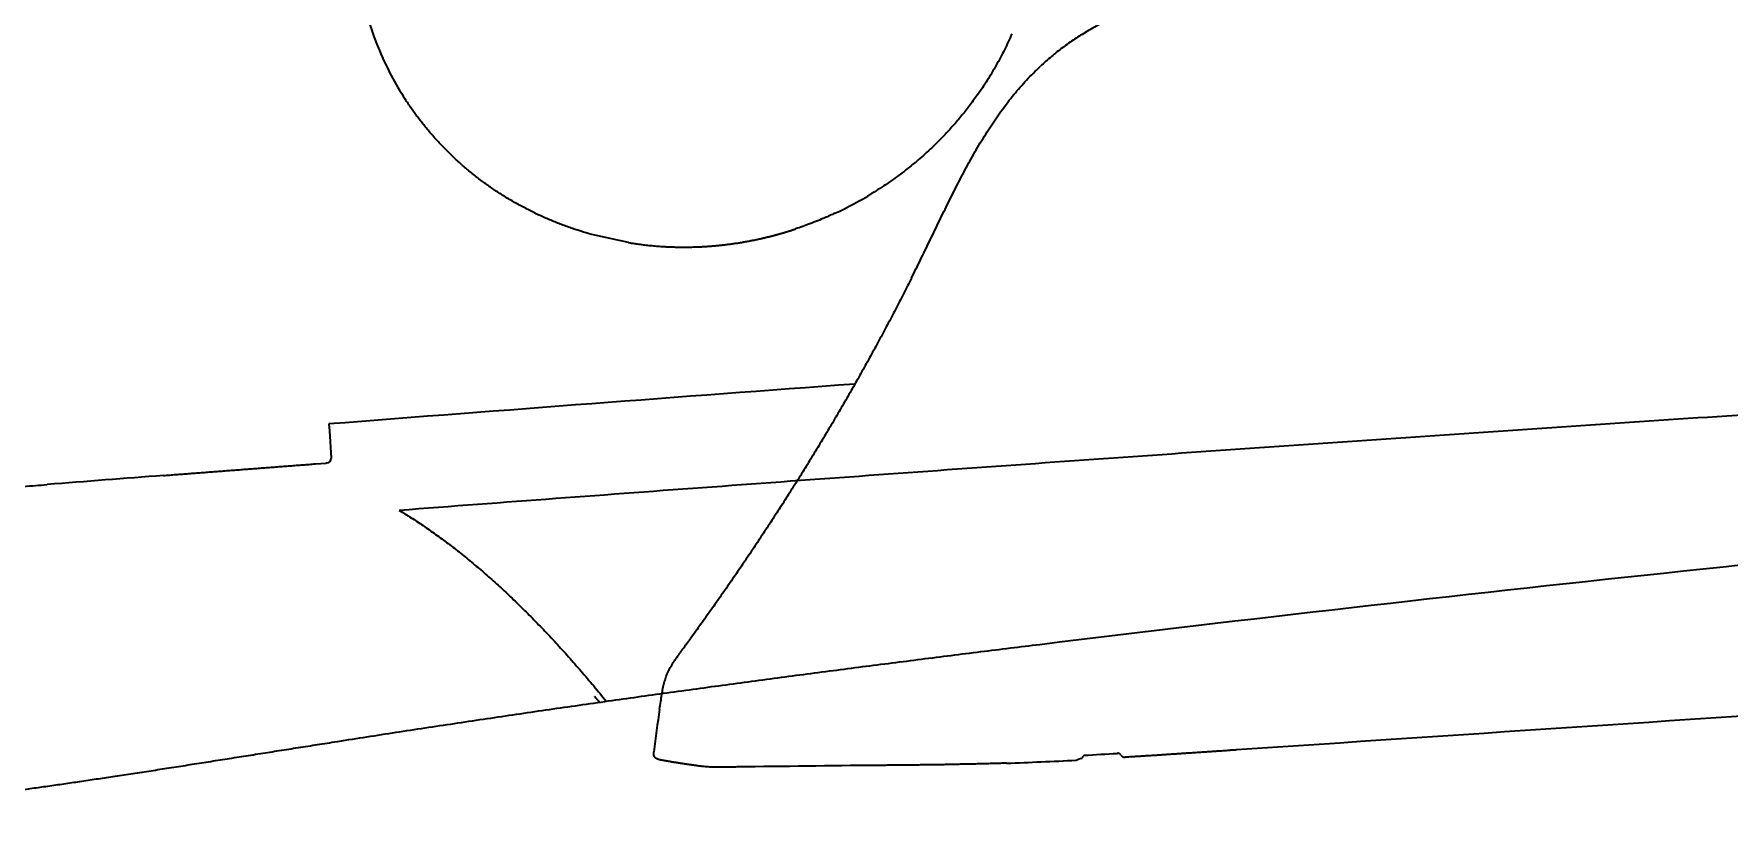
# Model space of a CAD drawing. Header units: millimetres. Extents: x 120 to 10915, y 515 to 8014.
# Drawn here: x 940.4 to 1131.7, y 3267.2 to 3356.5 of the extents above; entities that cross this region are included whole.
import ezdxf

# ---------------------------------------------------------------- set-up
doc = ezdxf.new("R2010")
doc.units = ezdxf.units.MM
doc.layers.get('0').update_dxf_attribs({"lineweight": 13})
doc.layers.add('206_Cab_side_and_top_view', color=7, linetype='Continuous', lineweight=13)

# ---------------------------------------------------------------- blocks, each defined once
blk = doc.blocks.new('2488798_1')
at = {"layer": '206_Cab_side_and_top_view', "color": 3, "lineweight": 35}
for p, q in [((1007.5, 1162.97), (1003.7, 1163.8)), ((973.7, 1142.51), (973.76, 1141.72)), ((973.76, 1141.72), (973.97, 1138.65)), ((972.19, 1138.01), (973.38, 1138.1)), ((973.5, 1138.11), (973.38, 1138.1)), ((973.52, 1138.11), (973.5, 1138.11)), ((1058.58, 1104.78), (1058.2, 1104.63))]:
    blk.add_line(p, q, dxfattribs=at)
for points in [[(1033.07, 1147.01, 0.001073), (973.7, 1142.51)], [(955.03, 1136.7, 0.000329), (941.91, 1135.68)], [(1150.59, 1110.7, 0.000436), (1076.15, 1105.74)], [(1035.52, 1104, 0.000653), (1019.86, 1103.82)]]:
    blk.add_lwpolyline(points, format="xyb", dxfattribs=at)
for centre, radius, start, end in [((1012.14, 1198.48), 35.55, 202.9409, 212.9216), ((1013.23, 1204.16), 41.77, 294.8935, 301.4505), ((973.46, 1138.61), 0.503, 276.8492, 3.7159), ((1304.56, 1067.88), 296.6, 171.7684, 172.7042), ((1035.97, 1520.97), 416.96, 271.9498, 273.033), ((1058, 1105.15), 0.551, 273.296, 290.8121), ((1058.4, 1105.24), 0.493, 291.4165, 334.1748), ((1059.29, 1104.8), 0.508, 135.9149, 153.7949), ((1024.81, 1734.17), 629.95, 273.10455, 273.4477)]:
    blk.add_arc(centre, radius, start, end, dxfattribs=at)
blk.add_ellipse((1014.95, 1200.12), major_axis=(33.52, 19.54), ratio=0.956557, start_param=2.295313, end_param=3.019567, dxfattribs=at)
for points, degree, knots in [([(1071.23, 1191.38), (1070.97, 1191.32), (1070.46, 1191.19), (1069.68, 1190.99), (1068.91, 1190.78), (1068.15, 1190.56), (1067.38, 1190.32), (1066.62, 1190.08), (1065.85, 1189.82), (1065.1, 1189.54), (1064.34, 1189.26), (1063.59, 1188.95), (1062.85, 1188.63), (1062.11, 1188.3), (1061.38, 1187.94), (1060.66, 1187.57), (1059.94, 1187.19), (1059.24, 1186.78), (1058.54, 1186.35), (1057.86, 1185.91), (1057.18, 1185.45), (1056.52, 1184.97), (1055.87, 1184.47), (1055.24, 1183.96), (1054.62, 1183.42), (1054.22, 1183.06), (1054.02, 1182.87)], 3, [0, 0, 0, 0, 0.795364, 1.592664, 2.391534, 3.191769, 3.993288, 4.796055, 5.600082, 6.405393, 7.211968, 8.019846, 8.829007, 9.639405, 10.450959, 11.263599, 12.077229, 12.891746, 13.707035, 14.523003, 15.339542, 16.156538, 16.973863, 17.791348, 18.608774, 19.425841, 19.425841, 19.425841, 19.425841]), ([(1050.77, 1186.51), (1050.51, 1185.9), (1049.96, 1184.71), (1049.03, 1182.96), (1048.01, 1181.25), (1046.98, 1179.72), (1045.98, 1178.36), (1045.03, 1177.17), (1044.03, 1176.01), (1042.88, 1174.77), (1041.55, 1173.47), (1040.03, 1172.12), (1038.42, 1170.83), (1036.75, 1169.63), (1035.6, 1168.89), (1035.02, 1168.53)], 3, [0, 0, 0, 0, 1.966174, 3.946777, 5.939697, 7.942646, 9.467832, 10.997139, 12.530504, 14.067377, 16.049429, 18.10857, 20.169211, 22.227179, 24.276462, 24.276462, 24.276462, 24.276462]), ([(1039.45, 1158.96), (1039.62, 1159.31), (1039.96, 1159.99), (1040.47, 1161.02), (1040.97, 1162.05), (1041.47, 1163.08), (1041.98, 1164.12), (1042.48, 1165.16), (1042.98, 1166.2), (1043.49, 1167.24), (1044.01, 1168.28), (1044.54, 1169.32), (1045.07, 1170.36), (1045.62, 1171.4), (1046.18, 1172.43), (1046.76, 1173.45), (1047.37, 1174.46), (1047.97, 1175.44), (1048.58, 1176.38), (1049.19, 1177.27), (1049.83, 1178.15), (1050.49, 1179.02), (1051.17, 1179.87), (1051.89, 1180.7), (1052.63, 1181.51), (1053.34, 1182.23), (1053.81, 1182.68), (1054.02, 1182.87)], 3, [0, 0, 0, 0, 1.146734, 2.293545, 3.441574, 4.591413, 5.743461, 6.897867, 8.054749, 9.214165, 10.376223, 11.540968, 12.708497, 13.878976, 15.052483, 16.22919, 17.409153, 18.592442, 19.674567, 20.759387, 21.846801, 22.936673, 24.028851, 25.123141, 26.219367, 27.317339, 28.165359, 28.165359, 28.165359, 28.165359]), ([(1003.7, 1163.8), (1003.28, 1163.91), (1002.44, 1164.15), (1001.19, 1164.55), (999.96, 1164.99), (998.74, 1165.48), (997.55, 1166), (996.38, 1166.57), (995.23, 1167.17), (994.1, 1167.82), (993, 1168.5), (991.93, 1169.21), (990.89, 1169.96), (989.88, 1170.75), (988.9, 1171.57), (987.95, 1172.42), (987.04, 1173.3), (986.16, 1174.21), (985.31, 1175.15), (984.5, 1176.12), (983.73, 1177.11), (982.99, 1178.12), (982.53, 1178.81), (982.3, 1179.16)], 3, [0, 0, 0, 0, 1.314459, 2.626578, 3.936177, 5.243073, 6.547098, 7.848127, 9.146013, 10.440638, 11.731904, 13.019733, 14.304062, 15.584846, 16.862058, 18.135642, 19.405652, 20.672125, 21.935106, 23.194669, 24.450898, 25.703906, 26.953817, 26.953817, 26.953817, 26.953817]), ([(1030.81, 1166.27), (1030.62, 1166.19), (1030.24, 1166.02), (1029.6, 1165.73), (1028.84, 1165.42), (1028.01, 1165.09), (1027.17, 1164.78), (1026.64, 1164.6), (1026.37, 1164.51)], 3, [0, 0, 0, 0, 0.620067, 1.241512, 2.106769, 3.084149, 3.931819, 4.782024, 4.782024, 4.782024, 4.782024]), ([(1007.5, 1162.97), (1010.15, 1162.53), (1012.83, 1162.33), (1015.52, 1162.36), (1019.34, 1162.73), (1023.08, 1163.54), (1024.19, 1163.83), (1025.28, 1164.15), (1026.37, 1164.51)], 5, [0, 0, 0, 0, 0, 0, 13.470577, 13.470577, 13.470577, 19.208434, 19.208434, 19.208434, 19.208434, 19.208434, 19.208434]), ([(1007.5, 1162.97), (1007.85, 1162.91), (1008.55, 1162.81), (1009.6, 1162.68), (1010.66, 1162.57), (1011.72, 1162.5), (1012.79, 1162.46), (1013.85, 1162.45), (1014.91, 1162.47), (1015.98, 1162.51), (1017.04, 1162.59), (1018.1, 1162.69), (1019.15, 1162.82), (1020.2, 1162.98), (1021.25, 1163.17), (1022.29, 1163.38), (1023.32, 1163.62), (1024.34, 1163.89), (1025.36, 1164.19), (1026.03, 1164.4), (1026.37, 1164.51)], 3, [0, 0, 0, 0, 1.061161, 2.123199, 3.185957, 4.249284, 5.313025, 6.377035, 7.441169, 8.505285, 9.569114, 10.632641, 11.695752, 12.758304, 13.820186, 14.881267, 15.941445, 17.000598, 18.05861, 19.115393, 19.115393, 19.115393, 19.115393]), ([(1039.45, 1158.96), (1039.15, 1158.37), (1038.56, 1157.19), (1037.65, 1155.43), (1036.72, 1153.67), (1035.78, 1151.92), (1034.83, 1150.17), (1033.87, 1148.44), (1032.89, 1146.7), (1031.91, 1144.98), (1030.9, 1143.26), (1029.89, 1141.55), (1028.87, 1139.85), (1027.83, 1138.15), (1026.78, 1136.46), (1025.72, 1134.78), (1024.65, 1133.1), (1023.56, 1131.43), (1022.47, 1129.77), (1021.37, 1128.11), (1020.25, 1126.46), (1019.13, 1124.82), (1017.99, 1123.18), (1016.84, 1121.55), (1015.68, 1119.93), (1014.91, 1118.85), (1014.52, 1118.32)], 3, [0, 0, 0, 0, 1.985339, 3.970891, 5.956725, 7.942768, 9.92908, 11.915614, 13.902469, 15.889588, 17.877042, 19.864815, 21.853038, 23.841632, 25.830704, 27.82017, 29.81012, 31.80055, 33.791369, 35.782627, 37.77426, 39.766289, 41.758629, 43.751404, 45.744664, 47.738606, 47.738606, 47.738606, 47.738606]), ([(955.03, 1136.7), (955.27, 1136.72), (955.75, 1136.75), (956.46, 1136.81), (957.18, 1136.86), (957.89, 1136.92), (958.61, 1136.97), (959.32, 1137.03), (960.04, 1137.08), (960.75, 1137.14), (961.47, 1137.19), (962.18, 1137.25), (962.9, 1137.3), (963.61, 1137.35), (964.33, 1137.41), (965.04, 1137.46), (965.76, 1137.52), (966.47, 1137.57), (967.19, 1137.63), (967.9, 1137.68), (968.62, 1137.74), (969.33, 1137.79), (970.05, 1137.85), (970.76, 1137.9), (971.48, 1137.96), (971.95, 1137.99), (972.19, 1138.01)], 3, [0, 0, 0, 0, 0.716855, 1.433865, 2.150876, 2.86789, 3.584906, 4.301923, 5.018944, 5.735967, 6.452993, 7.170022, 7.887053, 8.604088, 9.321126, 10.038167, 10.755212, 11.472261, 12.189314, 12.906371, 13.623433, 14.3405, 15.057572, 15.774649, 16.491733, 17.208823, 17.208823, 17.208823, 17.208823]), ([(909.82, 1133.02), (910.27, 1133.06), (911.16, 1133.14), (912.49, 1133.26), (913.83, 1133.37), (915.17, 1133.49), (916.51, 1133.61), (917.84, 1133.72), (919.18, 1133.83), (920.52, 1133.95), (921.86, 1134.06), (923.19, 1134.17), (924.53, 1134.28), (925.87, 1134.39), (927.2, 1134.5), (928.54, 1134.61), (929.88, 1134.72), (931.22, 1134.83), (932.55, 1134.94), (933.89, 1135.04), (935.23, 1135.15), (936.56, 1135.26), (937.9, 1135.36), (939.24, 1135.47), (940.58, 1135.57), (941.47, 1135.64), (941.91, 1135.68)], 3, [0, 0, 0, 0, 1.342474, 2.684907, 4.027294, 5.369633, 6.711919, 8.054149, 9.396321, 10.738432, 12.080479, 13.422459, 14.764373, 16.106217, 17.447992, 18.789696, 20.131329, 21.47289, 22.81438, 24.155799, 25.497149, 26.838431, 28.179647, 29.520798, 30.861887, 32.202917, 32.202917, 32.202917, 32.202917]), ([(1011.02, 1110.34), (1011.07, 1110.63), (1011.15, 1111.17), (1011.27, 1111.96), (1011.39, 1112.67), (1011.54, 1113.32), (1011.72, 1113.92), (1011.95, 1114.49), (1012.23, 1115.05), (1012.56, 1115.59), (1012.92, 1116.11), (1013.28, 1116.62), (1013.66, 1117.15), (1014.08, 1117.72), (1014.37, 1118.11), (1014.52, 1118.32)], 3, [0, 0, 0, 0, 0.868363, 1.65849, 2.376803, 3.035579, 3.654321, 4.258255, 4.875704, 5.533092, 6.154401, 6.759666, 7.413832, 8.119107, 8.876574, 8.876574, 8.876574, 8.876574]), ([(1011.37, 1104.57), (1011.33, 1104.58), (1011.24, 1104.59), (1011.08, 1104.63), (1010.91, 1104.66), (1010.79, 1104.71), (1010.72, 1104.74), (1010.67, 1104.77), (1010.62, 1104.8), (1010.57, 1104.83), (1010.53, 1104.87), (1010.5, 1104.91), (1010.47, 1104.95), (1010.44, 1105), (1010.42, 1105.04), (1010.4, 1105.1), (1010.38, 1105.17), (1010.36, 1105.27), (1010.36, 1105.4), (1010.36, 1105.49), (1010.37, 1105.54)], 3, [0, 0, 0, 0, 0.13899, 0.282447, 0.488586, 0.637811, 0.670573, 0.736735, 0.79714, 0.852793, 0.906021, 0.957809, 1.009225, 1.060911, 1.113568, 1.167693, 1.223766, 1.343123, 1.474092, 1.618328, 1.618328, 1.618328, 1.618328]), ([(1015.24, 1103.96), (1015.17, 1103.97), (1015.05, 1103.98), (1014.87, 1104.01), (1014.68, 1104.04), (1014.5, 1104.06), (1014.32, 1104.09), (1014.14, 1104.11), (1013.97, 1104.14), (1013.8, 1104.16), (1013.63, 1104.19), (1013.48, 1104.21), (1013.32, 1104.24), (1013.17, 1104.26), (1013.02, 1104.28), (1012.87, 1104.31), (1012.72, 1104.33), (1012.57, 1104.36), (1012.42, 1104.38), (1012.26, 1104.41), (1012.11, 1104.44), (1011.96, 1104.46), (1011.81, 1104.49), (1011.66, 1104.52), (1011.52, 1104.54), (1011.42, 1104.56), (1011.37, 1104.57)], 3, [0, 0, 0, 0, 0.187589, 0.37369, 0.558294, 0.741393, 0.922981, 1.103049, 1.281591, 1.458597, 1.617751, 1.775635, 1.932244, 2.087573, 2.241616, 2.394367, 2.545821, 2.695973, 2.852845, 3.008263, 3.162219, 3.314708, 3.465899, 3.61561, 3.763836, 3.910569, 3.910569, 3.910569, 3.910569]), ([(1016.88, 1103.81), (1016.76, 1103.81), (1016.53, 1103.82), (1016.21, 1103.84), (1015.93, 1103.87), (1015.69, 1103.9), (1015.46, 1103.93), (1015.31, 1103.95), (1015.24, 1103.96)], 3, [0, 0, 0, 0, 0.367999, 0.684498, 0.95918, 1.206731, 1.433562, 1.653804, 1.653804, 1.653804, 1.653804]), ([(1050.16, 1104.26), (1049.93, 1104.25), (1049.48, 1104.23), (1048.82, 1104.21), (1048.15, 1104.19), (1047.5, 1104.18), (1046.85, 1104.16), (1046.21, 1104.14), (1045.58, 1104.13), (1044.96, 1104.12), (1044.34, 1104.11), (1043.72, 1104.09), (1043.12, 1104.08), (1042.51, 1104.08), (1041.92, 1104.07), (1041.32, 1104.06), (1040.73, 1104.05), (1040.15, 1104.04), (1039.56, 1104.04), (1038.98, 1104.03), (1038.4, 1104.03), (1037.82, 1104.02), (1037.24, 1104.01), (1036.67, 1104.01), (1036.09, 1104), (1035.71, 1104), (1035.52, 1104)], 3, [0, 0, 0, 0, 0.677029, 1.346329, 2.00791, 2.661853, 3.308308, 3.947487, 4.579655, 5.205127, 5.824147, 6.43722, 7.044768, 7.647241, 8.244982, 8.838589, 9.428444, 10.01513, 10.599004, 11.180651, 11.760408, 12.338804, 12.91609, 13.492759, 14.069122, 14.64544, 14.64544, 14.64544, 14.64544]), ([(1063.08, 1105.17), (1063.07, 1105.18), (1063.04, 1105.22), (1063.01, 1105.25), (1062.97, 1105.28), (1062.94, 1105.3), (1062.91, 1105.32), (1062.86, 1105.34), (1062.82, 1105.36), (1062.78, 1105.36), (1062.74, 1105.37), (1062.71, 1105.37), (1062.7, 1105.37)], 3, [0, 0, 0, 0, 0.0621438, 0.1176567, 0.15979, 0.1934985, 0.227459, 0.2827303, 0.3392792, 0.3598956, 0.4061054, 0.4522193, 0.4522193, 0.4522193, 0.4522193]), ([(1063.08, 1105.17), (1063.09, 1105.15), (1063.12, 1105.12), (1063.15, 1105.08), (1063.19, 1105.05), (1063.24, 1105.01), (1063.3, 1104.97), (1063.36, 1104.94), (1063.41, 1104.93), (1063.46, 1104.92), (1063.5, 1104.91), (1063.55, 1104.91), (1063.57, 1104.91)], 3, [0, 0, 0, 0, 0.0587823, 0.1176744, 0.152975, 0.2239865, 0.2945103, 0.3640668, 0.4335021, 0.4447626, 0.5092063, 0.5740411, 0.5740411, 0.5740411, 0.5740411]), ([(1076.15, 1105.74), (1075.98, 1105.73), (1075.63, 1105.71), (1075.1, 1105.67), (1074.58, 1105.63), (1074.05, 1105.6), (1073.52, 1105.56), (1073, 1105.53), (1072.47, 1105.49), (1071.95, 1105.46), (1071.42, 1105.42), (1070.89, 1105.39), (1070.37, 1105.35), (1069.84, 1105.32), (1069.32, 1105.28), (1068.79, 1105.25), (1068.27, 1105.21), (1067.75, 1105.18), (1067.22, 1105.14), (1066.7, 1105.11), (1066.17, 1105.08), (1065.65, 1105.04), (1065.13, 1105.01), (1064.61, 1104.98), (1064.09, 1104.95), (1063.74, 1104.92), (1063.57, 1104.91)], 3, [0, 0, 0, 0, 0.52746, 1.054874, 1.582243, 2.109565, 2.636833, 3.164038, 3.691168, 4.218208, 4.745143, 5.271949, 5.7986, 6.32507, 6.851329, 7.377341, 7.903071, 8.428478, 8.953533, 9.478176, 10.002359, 10.526028, 11.049128, 11.571599, 12.093378, 12.614402, 12.614402, 12.614402, 12.614402]), ([(1019.86, 1103.82), (1019.68, 1103.82), (1019.33, 1103.81), (1018.81, 1103.81), (1018.3, 1103.8), (1017.79, 1103.8), (1017.32, 1103.8), (1017.01, 1103.8), (1016.88, 1103.81)], 3, [0, 0, 0, 0, 0.522493, 1.04475, 1.562175, 2.064903, 2.583727, 2.975722, 2.975722, 2.975722, 2.975722])]:
    blk.add_open_spline(points, degree=degree, knots=knots, dxfattribs=at)
blk = doc.blocks.new('2409089_1')
at = {"layer": '206_Cab_side_and_top_view', "color": 3, "lineweight": 35}
for points, knots in [([(1791.75, 1174.09), (1780, 1173.78), (1756.5, 1173.13), (1721.26, 1172.09), (1686.02, 1170.97), (1650.78, 1169.77), (1615.54, 1168.5), (1580.31, 1167.15), (1545.08, 1165.73), (1509.86, 1164.24), (1474.63, 1162.66), (1439.41, 1161.02), (1404.2, 1159.3), (1368.99, 1157.5), (1333.78, 1155.63), (1298.58, 1153.68), (1263.39, 1151.66), (1228.2, 1149.57), (1193.03, 1147.4), (1157.86, 1145.15), (1122.69, 1142.83), (1087.52, 1140.44), (1052.28, 1137.96), (1016.98, 1135.41), (993.42, 1133.65), (981.65, 1132.76)], [0, 0, 0, 0, 35.259197, 70.518519, 105.777724, 141.036604, 176.294981, 211.552702, 246.809626, 282.066287, 317.327243, 352.586278, 387.843984, 423.1002, 458.354741, 493.607387, 528.857882, 564.105761, 599.350566, 634.592195, 669.830126, 705.064005, 740.36048, 775.822691, 811.234937, 811.234937, 811.234937, 811.234937]), ([(1053.95, 1117.65), (1077.39, 1120.53), (1124.73, 1125.91), (1196.38, 1133.02), (1269.06, 1139.38), (1341.84, 1145.01), (1414.47, 1150.03), (1486.76, 1154.48), (1559.21, 1158.46), (1631.68, 1162.01), (1704.16, 1165.16), (1776.61, 1167.95), (1849.09, 1170.41), (1897.41, 1171.84), (1921.57, 1172.51)], [0, 0, 0, 0, 70.845269, 142.945565, 215.996409, 289.699936, 361.944274, 434.404832, 506.975492, 579.610063, 652.102372, 724.612269, 797.122266, 869.644199, 869.644199, 869.644199, 869.644199]), ([(981.65, 1132.76), (981.93, 1132.6), (982.65, 1132.15), (983.85, 1131.38), (985.23, 1130.44), (986.64, 1129.42), (988.05, 1128.35), (989.45, 1127.22), (990.86, 1126.04), (992.27, 1124.81), (993.68, 1123.52), (995.09, 1122.17), (996.5, 1120.77), (997.92, 1119.32), (999.34, 1117.81), (1000.75, 1116.25), (1002.17, 1114.63), (1003.6, 1112.95), (1004.54, 1111.81), (1005.01, 1111.23)], [10.009559, 10.009559, 10.009559, 10.009559, 10.981466, 12.562481, 14.277095, 16.009948, 17.775408, 19.576452, 21.412511, 23.285738, 25.196231, 27.145658, 29.134714, 31.163485, 33.233353, 35.343405, 37.495892, 39.692072, 41.932358, 41.932358, 41.932358, 41.932358]), ([(974.32, 1106.65), (975.41, 1106.82), (977.59, 1107.16), (980.87, 1107.67), (984.16, 1108.17), (987.45, 1108.67), (990.75, 1109.16), (994.06, 1109.65), (997.37, 1110.14), (1000.69, 1110.62), (1004, 1111.09), (1007.32, 1111.56), (1010.64, 1112.02), (1013.97, 1112.48), (1017.29, 1112.94), (1020.62, 1113.38), (1023.94, 1113.83), (1027.27, 1114.27), (1030.6, 1114.7), (1033.93, 1115.14), (1037.26, 1115.56), (1040.59, 1115.99), (1043.93, 1116.41), (1047.27, 1116.83), (1050.61, 1117.24), (1052.83, 1117.52), (1053.95, 1117.65)], [0, 0, 0, 0, 3.31154, 6.629437, 9.957063, 13.289234, 16.628721, 19.971128, 23.318339, 26.667299, 30.018293, 33.370472, 36.723714, 40.077952, 43.432128, 46.787441, 50.142702, 53.499295, 56.856104, 60.214392, 63.57366, 66.93432, 70.296286, 73.659588, 77.024434, 80.391375, 80.391375, 80.391375, 80.391375]), ([(949.09, 1102.71), (949.42, 1102.76), (950.09, 1102.86), (951.09, 1103.01), (952.11, 1103.17), (953.12, 1103.32), (954.15, 1103.48), (955.17, 1103.64), (956.21, 1103.8), (957.25, 1103.96), (958.29, 1104.13), (959.34, 1104.29), (960.39, 1104.46), (961.45, 1104.62), (962.5, 1104.79), (963.57, 1104.96), (964.63, 1105.13), (965.7, 1105.29), (966.77, 1105.46), (967.84, 1105.63), (968.92, 1105.8), (969.99, 1105.97), (971.07, 1106.14), (972.15, 1106.31), (973.23, 1106.48), (973.95, 1106.59), (974.32, 1106.65)], [0, 0, 0, 0, 1.010406, 2.027163, 3.049962, 4.078444, 5.114542, 6.155524, 7.201018, 8.250675, 9.308742, 10.370276, 11.435017, 12.502733, 13.575672, 14.65114, 15.728961, 16.808966, 17.893014, 18.978874, 20.066388, 21.155405, 22.247559, 23.340929, 24.436977, 25.53415, 25.53415, 25.53415, 25.53415]), ([(910.5, 1097.16), (910.98, 1097.24), (911.95, 1097.39), (913.4, 1097.63), (914.86, 1097.85), (916.31, 1098.08), (917.78, 1098.3), (919.24, 1098.52), (920.71, 1098.73), (922.21, 1098.94), (923.73, 1099.16), (925.28, 1099.37), (926.84, 1099.59), (928.41, 1099.8), (930, 1100.02), (931.61, 1100.24), (933.24, 1100.46), (934.9, 1100.68), (936.58, 1100.91), (938.28, 1101.15), (940.01, 1101.39), (941.77, 1101.64), (943.56, 1101.89), (945.38, 1102.16), (947.22, 1102.43), (948.46, 1102.62), (949.09, 1102.71)], [0, 0, 0, 0, 1.46774, 2.939354, 4.410528, 5.887133, 7.363731, 8.84786, 10.332476, 11.827545, 13.380392, 14.941545, 16.512423, 18.103222, 19.707833, 21.331596, 22.976462, 24.642533, 26.338029, 28.058208, 29.80636, 31.583592, 33.388847, 35.226948, 37.093629, 38.987976, 38.987976, 38.987976, 38.987976])]:
    blk.add_open_spline(points, degree=3, knots=knots, dxfattribs=at)
blk.add_open_spline([(1004.29, 1111.13), (1004.15, 1111.25), (1004.03, 1111.38), (1003.92, 1111.5), (1003.82, 1111.63), (1003.71, 1111.76)], degree=5, dxfattribs=at)

msp = doc.modelspace()

# ---------------------------------------------------------------- block references
at = {"color": 7, "lineweight": 35}
for name in ['2488798_1', '2409089_1']:
    msp.add_blockref(name, (0, 2170), dxfattribs=at)

doc.saveas('drawing.dxf')
